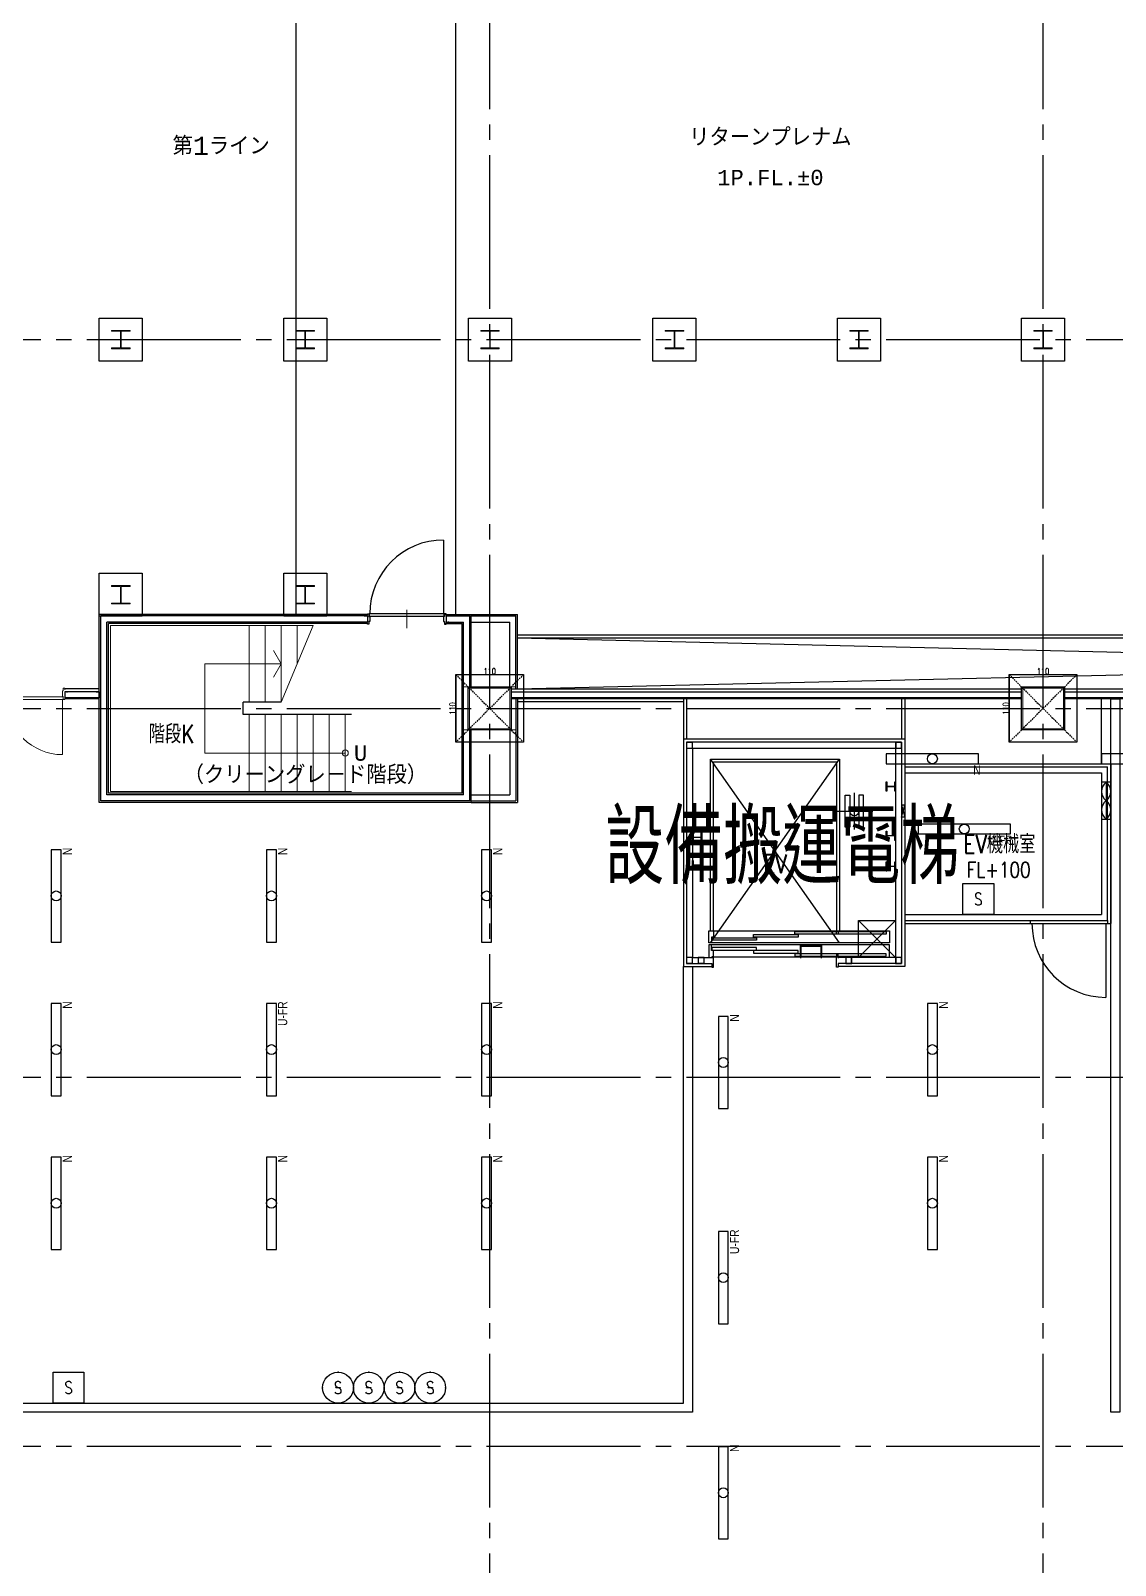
# Model space of a CAD drawing. Header units: millimetres. Extents: x -25195 to 195597, y 6477 to 112111.
# Drawn here: x 16413 to 18177, y 13756 to 16253 of the extents above; entities that cross this region are included whole.
import ezdxf
from ezdxf.enums import TextEntityAlignment as Align

# ---------------------------------------------------------------- set-up
doc = ezdxf.new("R2010")
doc.units = ezdxf.units.MM
doc.header["$LTSCALE"] = 100
doc.linetypes.add('X-N-FAB-L10$0$COL-CEN-LIN', pattern=[3.25, 2.5, -0.25, 0.25, -0.25])
doc.linetypes.add('X-N-FAB-L10$0$HIDDEN', pattern=[0.375, 0.25, -0.125])
for name, color, linetype in [('0-XREF', 7, 'Continuous'), ('188K-SM-06-F1-L10-ELEC-LIGHT-Y2257103$0$E-LIGHT(W)-N', 8, 'Continuous'), ('188K-SM-06-F1-L10-ELEC-LIGHT-Y2257103$0$E-LIGHT(W)-U FR', 8, 'Continuous'), ('188K-SM-06-F1-L10-ELEC-LIGHT-Y2257103$0$E-LIGHT-SW', 8, 'Continuous'), ('X-N-FAB-L10$0$08', 8, 'Continuous'), ('X-N-FAB-L10$0$200K新增範圍', 8, 'Continuous'), ('X-N-FAB-L10$0$A-WALL-IN', 8, 'Continuous'), ('X-N-FAB-L10$0$BEAM', 8, 'Continuous'), ('X-N-FAB-L10$0$BLOCK', 8, 'Continuous'), ('X-N-FAB-L10$0$CCL', 8, 'X-N-FAB-L10$0$COL-CEN-LIN'), ('X-N-FAB-L10$0$COL', 8, 'Continuous'), ('X-N-FAB-L10$0$COL-S', 8, 'Continuous'), ('X-N-FAB-L10$0$DOOR', 8, 'Continuous'), ('X-N-FAB-L10$0$EL-1', 8, 'Continuous'), ('X-N-FAB-L10$0$HR', 8, 'Continuous'), ('X-N-FAB-L10$0$TXT-CODE', 8, 'Continuous'), ('X-N-FAB-L10$0$WALL-P', 8, 'Continuous')]:
    doc.layers.add(name, color=color, linetype=linetype)
doc.layers.add('188K-SM-06-F1-L10-ELEC-LIGHT-Y2257103$0$Defpoints-CAS', color=8, linetype='Continuous', plot=False)
doc.layers.add('X-N-FAB-L10$0$ARC', color=8, linetype='Continuous', lineweight=0)
doc.layers.add('X-N-FAB-L10$0$STEEL1', color=8, linetype='Continuous', lineweight=0)
doc.styles.add('188K-SM-06-F1-L10-ELEC-LIGHT-Y2257103$0$F12P8-SM-03-C40-ELEC-LIGHT-L209207$0$Standard', font='txt.shx', dxfattribs={"bigfont": 'chineset.shx'})
doc.styles.add('188K-SM-06-F1-L10-ELEC-LIGHT-Y2257103$0$Standard', font='arial.ttf')
doc.styles.add('X-N-FAB-L10$0$ATS', font='monotxt.shx', dxfattribs={"bigfont": 'BIGFONT.shx'})
doc.styles.add('X-N-FAB-L10$0$CHINA', font='simplex.shx', dxfattribs={"width": 0.75, "bigfont": 'chineset.shx'})
doc.styles.add('X-N-FAB-L10$0$DIM', font='simplex.shx', dxfattribs={"width": 0.67, "bigfont": 'chineset.shx'})
doc.styles.add('X-N-FAB-L10$0$ROMS', font='ROMANS', dxfattribs={"bigfont": 'EXTFONT'})
doc.dimstyles.new('X-N-FAB-L10$0$JJP_005_defpoint', dxfattribs={"dimtxt": 20, "dimasz": 0.5, "dimexe": 0.5, "dimexo": 0.5, "dimgap": 0.5, "dimtad": 1, "dimdsep": 46, "dimtxsty": 'X-N-FAB-L10$0$DIM', "dimblk": 'X-N-FAB-L10$0$_None', "dimcen": 10, "dimclrd": 256, "dimclre": 256, "dimclrt": 256, "dimadec": 0, "dimazin": 0, "dimtfac": 1, "dimtix": 1, "dimtmove": 2, "dimatfit": 3, "dimldrblk": 'X-N-FAB-L10$0$_None', "dimfxl": 0.5, "dimtolj": 1, "dimtzin": 0, "dimarcsym": 0})

# ---------------------------------------------------------------- blocks, each defined once
blk = doc.blocks.new('*U80')
at = {"ltscale": 600}
blk.add_lwpolyline([(75, 8.1), (-75, 8.1), (-75, -8.1), (75, -8.1)], close=True, dxfattribs=at)
blk.add_circle((0, 0), 8.1, dxfattribs=at)
at = {"style": '188K-SM-06-F1-L10-ELEC-LIGHT-Y2257103$0$Standard', "width": 0.8}
blk.add_text('N', height=15, rotation=360, dxfattribs=at).set_placement((78.5, -18.1), align=Align.MIDDLE_RIGHT)
blk = doc.blocks.new('188K-SM-06-F1-L10-ELEC-LIGHT-Y2257103$0$E-LIGHT-多工開關-TOP-REV0')
blk.add_lwpolyline([(-25, 25), (25, 25), (25, -25), (-25, -25)], close=True)
at = {"style": '188K-SM-06-F1-L10-ELEC-LIGHT-Y2257103$0$F12P8-SM-03-C40-ELEC-LIGHT-L209207$0$Standard', "width": 0.8}
blk.add_text('S', height=20, dxfattribs=at).set_placement((0, 0), align=Align.MIDDLE_CENTER)
blk = doc.blocks.new('*U82')
at = {"ltscale": 600}
blk.add_lwpolyline([(-75, -8.1), (75, -8.1), (75, 8.1), (-75, 8.1)], close=True, dxfattribs=at)
blk.add_circle((0, 0), 8.1, dxfattribs=at)
at = {"style": '188K-SM-06-F1-L10-ELEC-LIGHT-Y2257103$0$Standard', "width": 0.8}
blk.add_text('U-FR', height=15, rotation=360, dxfattribs=at).set_placement((78.5, -18.1), align=Align.MIDDLE_RIGHT)
blk = doc.blocks.new('*U74')
blk.add_circle((0, 0), 25)
at = {"layer": '188K-SM-06-F1-L10-ELEC-LIGHT-Y2257103$0$Defpoints-CAS'}
blk.add_lwpolyline([(-3.5, 0.46), (3.5, 0.46), (3.5, -0.46), (-3.5, -0.46)], close=True, dxfattribs=at)
for p in [(0, 25), (-25, 0), (25, 0), (0, -25)]:
    blk.add_point(p, dxfattribs=at)
at = {"style": '188K-SM-06-F1-L10-ELEC-LIGHT-Y2257103$0$F12P8-SM-03-C40-ELEC-LIGHT-L209207$0$Standard', "width": 0.8}
blk.add_text('S', height=20, dxfattribs=at).set_placement((0, 0), align=Align.MIDDLE_CENTER)
blk = doc.blocks.new('188K-SM-06-F1-L10-ELEC-LIGHT-Y2257103')
at = {"layer": '188K-SM-06-F1-L10-ELEC-LIGHT-Y2257103$0$E-LIGHT(W)-N'}
for p in [(17880, 15068.1), (18230, 15068.1)]:
    blk.add_blockref('*U80', p, dxfattribs=at)
at = {"layer": '188K-SM-06-F1-L10-ELEC-LIGHT-Y2257103$0$E-LIGHT(W)-N', "rotation": 90}
for p in [(16455, 14845), (16805, 14845), (17155, 14845), (16455, 14595), (17155, 14595), (17880, 14595), (17540, 14574), (16455, 14345), (16805, 14345), (17155, 14345), (17880, 14345), (17540, 13874)]:
    blk.add_blockref('*U80', p, dxfattribs=at)
at = {"layer": '188K-SM-06-F1-L10-ELEC-LIGHT-Y2257103$0$E-LIGHT(W)-U FR'}
blk.add_blockref('*U82', (17931.9, 14953.9), dxfattribs=at)
at = {"layer": '188K-SM-06-F1-L10-ELEC-LIGHT-Y2257103$0$E-LIGHT(W)-U FR', "rotation": 90}
for p in [(16805, 14595), (17540, 14224)]:
    blk.add_blockref('*U82', p, dxfattribs=at)
at = {"layer": '188K-SM-06-F1-L10-ELEC-LIGHT-Y2257103$0$E-LIGHT-SW'}
for name, p in [('188K-SM-06-F1-L10-ELEC-LIGHT-Y2257103$0$E-LIGHT-多工開關-TOP-REV0', (17954.7, 14840)), ('188K-SM-06-F1-L10-ELEC-LIGHT-Y2257103$0$E-LIGHT-多工開關-TOP-REV0', (16475, 14045)), ('*U74', (16913.3, 14045)), ('*U74', (16963.3, 14045)), ('*U74', (17013.3, 14045)), ('*U74', (17063.3, 14045))]:
    blk.add_blockref(name, p, dxfattribs=at)
blk = doc.blocks.new('X-N-FAB-L10$0$A$C08dda4ec')
at = {"layer": 'X-N-FAB-L10$0$COL'}
blk.add_lwpolyline([(0, 70), (70, 70), (70, 0), (0, 0)], close=True, dxfattribs=at)
at = {"layer": 'X-N-FAB-L10$0$STEEL1'}
blk.add_lwpolyline([(20, 50), (50, 50), (50, 48.5), (35.5, 48.5), (35.5, 21.5), (50, 21.5), (50, 20), (20, 20), (20, 21.5), (34.5, 21.5), (34.5, 48.5), (20, 48.5)], close=True, dxfattribs=at)
blk = doc.blocks.new('*D153')
at = {"layer": 'DefPoints', "lineweight": -2, "transparency": 16777216}
blk.add_line((0, 0), (110, 0), dxfattribs=at)
at = {"layer": 'DefPoints', "color": 0, "transparency": 16777216}
for p in [(0, 0), (110, 0), (110, 0)]:
    blk.add_point(p, dxfattribs=at)
at = {"layer": 'DefPoints', "transparency": 16777216, "insert": (55, 5.5), "char_height": 10, "attachment_point": 5, "style": 'X-N-FAB-L10$0$DIM'}
blk.add_mtext('\\A1;110', dxfattribs=at)
blk = doc.blocks.new('X-N-FAB-L10$0$_None')
blk = doc.blocks.new('*D154')
at = {"layer": 'DefPoints', "lineweight": -2, "transparency": 16777216}
blk.add_line((0, 0), (0, -110), dxfattribs=at)
at = {"layer": 'DefPoints', "color": 0, "transparency": 16777216}
for p in [(0, 0), (0, -110), (0, -110)]:
    blk.add_point(p, dxfattribs=at)
at = {"layer": 'DefPoints', "transparency": 16777216, "insert": (-5.5, -55), "char_height": 10, "attachment_point": 5, "rotation": 90, "style": 'X-N-FAB-L10$0$DIM'}
blk.add_mtext('\\A1;110', dxfattribs=at)
blk = doc.blocks.new('X-N-FAB-L10$0$A$C5b9bb6f0')
at = {"layer": 'X-N-FAB-L10$0$08'}
for p, q in [((19514.1, 6467), (19514.1, 7799)), ((19774.1, 6467), (19774.1, 7799)), ((19874.1, 6434), (22349.1, 6434)), ((19874.1, 6429), (23374.1, 6346)), ((19874.1, 6346), (23484.1, 6429)), ((19874.1, 6429), (22349.1, 6429))]:
    blk.add_line(p, q, dxfattribs=at)
at = {"layer": 'X-N-FAB-L10$0$ARC', "linetype": 'Continuous'}
for p, q in [((19694.1, 6474.5), (19694.1, 6444.5)), ((20834.1, 5969), (20834.1, 5969))]:
    blk.add_line(p, q, dxfattribs=at)
at = {"layer": 'X-N-FAB-L10$0$ARC'}
for p, q in [((19212.1, 6179), (19212.1, 6449)), ((19542.1, 6449), (19212.1, 6449)), ((19438.1, 6324), (19438.1, 6449)), ((19464.1, 6324), (19464.1, 6449)), ((19490.1, 6324), (19490.1, 6449)), ((19490.1, 6324), (19542.1, 6449)), ((19516.1, 6386.5), (19516.1, 6449)), ((19490.1, 6386.5), (19365.6, 6386.5)), ((19365.6, 6241.5), (19365.6, 6386.5)), ((19134.1, 6328.8), (19134.1, 6238.8)), ((19438.1, 6304), (19438.1, 6179)), ((19464.1, 6304), (19464.1, 6179)), ((19490.1, 6304), (19490.1, 6179)), ((19516.1, 6304), (19516.1, 6179)), ((19542.1, 6304), (19542.1, 6179)), ((19568.1, 6304), (19568.1, 6179)), ((19594.1, 6304), (19594.1, 6179)), ((19594.1, 6241.5), (19365.6, 6241.5)), ((19604.1, 6179), (19212.1, 6179))]:
    blk.add_line(p, q, dxfattribs=at)
for points in [[(19477.6, 6408.2), (19490.1, 6386.5), (19477.6, 6364.9)], [(19138.1, 6331.3), (19138.1, 6328.8), (19135.6, 6328.8), (19135.6, 6333.3), (19134.1, 6333.3), (19134.1, 6342.5), (19135.6, 6342.5), (19135.6, 6347), (19138.1, 6347), (19138.1, 6344.5)], [(19787.6, 6353), (19786.6, 6353), (19786.6, 6349), (19796.6, 6349), (19796.6, 6353), (19795.6, 6353)], [(19862.6, 6353), (19861.6, 6353), (19861.6, 6349), (19871.6, 6349), (19871.6, 6353), (19870.6, 6353)], [(19868.1, 6340), (19868.1, 6341), (19864.1, 6341), (19864.1, 6331), (19868.1, 6331), (19868.1, 6332)], [(20690.1, 6340), (20690.1, 6341), (20694.1, 6341), (20694.1, 6331), (20690.1, 6331), (20690.1, 6332)], [(20768.1, 6340), (20768.1, 6341), (20764.1, 6341), (20764.1, 6331), (20768.1, 6331), (20768.1, 6332)], [(19787.6, 6275), (19786.6, 6275), (19786.6, 6279), (19796.6, 6279), (19796.6, 6275), (19795.6, 6275)], [(19862.6, 6275), (19861.6, 6275), (19861.6, 6279), (19871.6, 6279), (19871.6, 6275), (19870.6, 6275)]]:
    blk.add_lwpolyline(points, dxfattribs=at)
for points in [[(19774.1, 6259), (19884.1, 6259), (19884.1, 6369), (19774.1, 6369)], [(20674.1, 6259), (20784.1, 6259), (20784.1, 6369), (20674.1, 6369)], [(19794.1, 6279), (19794.1, 6349), (19864.1, 6349), (19864.1, 6279)], [(19796.1, 6281), (19796.1, 6347), (19862.1, 6347), (19862.1, 6281)], [(20694.1, 6279), (20694.1, 6349), (20764.1, 6349), (20764.1, 6279)], [(20696.1, 6281), (20696.1, 6347), (20762.1, 6347), (20762.1, 6281)], [(19043.1, 6328.8), (19135.1, 6328.8), (19135.1, 6332.8), (19043.1, 6332.8)], [(20149.1, 6259), (20149.1, 6249), (20159.1, 6249), (20159.1, 6259)], [(20489.1, 6259), (20489.1, 6249), (20499.1, 6249), (20499.1, 6259)]]:
    blk.add_lwpolyline(points, close=True, dxfattribs=at)
blk.add_circle((19594.1, 6241.5), 5, dxfattribs=at)
blk.add_arc((19134.1, 6328.8), 90, 180, 270, dxfattribs=at)
at = {"layer": 'X-N-FAB-L10$0$DOOR'}
for p, q in [((19754.1, 6588), (19754.1, 6468)), ((20708.1, 5969), (20708.1, 5964)), ((20708.1, 5969), (20834.1, 5969)), ((20834.1, 5969), (20834.1, 5964)), ((20708.1, 5964), (20834.1, 5964)), ((20831.1, 5964), (20831.1, 5844))]:
    blk.add_line(p, q, dxfattribs=at)
for points in [[(19630.1, 6465.5), (19630.1, 6468), (19632.6, 6468), (19632.6, 6463.5), (19634.1, 6463.5), (19634.1, 6455.5), (19632.6, 6455.5), (19632.6, 6451), (19630.1, 6451), (19630.1, 6453.5)], [(19758.1, 6465.5), (19758.1, 6468), (19755.6, 6468), (19755.6, 6463.5), (19754.1, 6463.5), (19754.1, 6455.5), (19755.6, 6455.5), (19755.6, 6451), (19758.1, 6451), (19758.1, 6453.5)]]:
    blk.add_lwpolyline(points, dxfattribs=at)
blk.add_lwpolyline([(19755.1, 6468), (19633.1, 6468), (19633.1, 6464), (19755.1, 6464)], close=True, dxfattribs=at)
for centre, start, end in [((19754.1, 6468), 90, 180), ((20831.1, 5964), 180, 270)]:
    blk.add_arc(centre, 120, start, end, dxfattribs=at)
at = {"layer": 'X-N-FAB-L10$0$EL-1'}
for p, q in [((20489.1, 6249), (20489.1, 5909)), ((20188.1, 5932.5), (20398.1, 6231.3)), ((20398.1, 5932.5), (20188.1, 6231.3)), ((20422.1, 6176.9), (20422.1, 6116.9)), ((20392.1, 6146.9), (20452.1, 6146.9)), ((20429.1, 5969), (20489.1, 5909)), ((20429.1, 5909), (20489.1, 5969))]:
    blk.add_line(p, q, dxfattribs=at)
for points in [[(20188.1, 5952), (20188.1, 6231.3), (20398.1, 6231.3), (20398.1, 5952)], [(20193.1, 5952), (20193.1, 6227.1), (20393.1, 6227.1), (20393.1, 5952)]]:
    blk.add_lwpolyline(points, dxfattribs=at)
for points in [[(20414.6, 6120.9), (20407.1, 6120.9), (20407.1, 6172.9), (20414.6, 6172.9)], [(20429.6, 6120.9), (20437.1, 6120.9), (20437.1, 6172.9), (20429.6, 6172.9)], [(20489.1, 5909), (20429.1, 5909), (20429.1, 5969), (20489.1, 5969)]]:
    blk.add_lwpolyline(points, close=True, dxfattribs=at)
blk.add_circle((20422.1, 6146.9), 7.5, dxfattribs=at)
at = {"layer": 'X-N-FAB-L10$0$HR'}
for p, q in [((19428.1, 6304), (19428.1, 6324)), ((19490.1, 6324), (19428.1, 6324)), ((19604.1, 6304), (19428.1, 6304))]:
    blk.add_line(p, q, dxfattribs=at)
at = {"layer": 'X-N-FAB-L10$0$WALL-P'}
for p, q in [((19194.1, 6161), (19194.1, 6467)), ((19630.1, 6467), (19194.1, 6467)), ((19758.1, 6467), (19799.1, 6467)), ((19799.1, 6349), (19799.1, 6467)), ((19799.1, 6467), (19874.1, 6467)), ((19874.1, 6346), (19874.1, 6467)), ((19196.6, 6163.5), (19196.6, 6464.5)), ((19630.1, 6464.5), (19196.6, 6464.5)), ((19206.6, 6173.5), (19206.6, 6454.5)), ((19630.1, 6454.5), (19206.6, 6454.5)), ((19209.1, 6176), (19209.1, 6452)), ((19630.1, 6452), (19209.1, 6452)), ((19758.1, 6464.5), (19796.6, 6464.5)), ((19758.1, 6454.5), (19786.6, 6454.5)), ((19758.1, 6452), (19784.1, 6452)), ((19784.1, 6176), (19784.1, 6452)), ((19786.6, 6314), (19786.6, 6454.5)), ((19796.6, 6349), (19796.6, 6464.5)), ((19799.1, 6464.5), (19871.6, 6464.5)), ((19799.1, 6454.5), (19861.6, 6454.5)), ((19861.6, 6349), (19861.6, 6454.5)), ((19871.6, 6346), (19871.6, 6464.5)), ((19194.1, 6346), (19138.1, 6346)), ((19864.1, 6346), (20694.1, 6346)), ((20764.1, 6346), (21594.1, 6346)), ((19194.1, 6341), (19138.1, 6341)), ((19194.1, 6331), (19138.1, 6331)), ((19194.1, 6329.8), (19138.1, 6329.8)), ((19864.1, 6341), (20694.1, 6341)), ((20694.1, 6331), (19864.1, 6331)), ((20694.1, 6329.8), (19864.1, 6329.8)), ((19871.6, 6329.8), (19871.6, 6163.5)), ((19874.1, 6329.8), (19874.1, 6161)), ((20144.1, 6324.8), (19874.1, 6324.8)), ((20144.1, 6329.8), (20144.1, 6264)), ((20149.1, 6329.8), (20149.1, 6264)), ((20499.1, 6329.8), (20499.1, 6264)), ((20504.1, 6329.8), (20504.1, 6264)), ((20764.1, 6341), (21594.1, 6341)), ((21594.1, 6331), (20764.1, 6331)), ((21594.1, 6329.8), (20764.1, 6329.8)), ((19786.6, 6173.5), (19786.6, 6314)), ((19796.6, 6163.5), (19796.6, 6279)), ((19799.1, 6161), (19799.1, 6279)), ((19861.6, 6279), (19861.6, 6173.5)), ((20504.1, 6264), (20144.1, 6264)), ((20144.1, 6264), (20144.1, 5894)), ((20499.1, 6259), (20149.1, 6259)), ((20149.1, 6259), (20149.1, 5899)), ((20489.1, 6249), (20159.1, 6249)), ((20159.1, 6249), (20159.1, 5909)), ((20499.1, 6259), (20499.1, 5899)), ((20504.1, 6264), (20504.1, 5894)), ((20504.1, 6224), (20839.1, 6224)), ((20504.1, 6219), (20834.1, 6219)), ((20834.1, 5969), (20834.1, 6219)), ((20839.1, 6224), (20839.1, 5964)), ((20504.1, 6209), (20824.1, 6209)), ((20824.1, 6209), (20824.1, 5979)), ((20831.6, 6194), (20831.6, 6134)), ((19786.6, 6173.5), (19206.6, 6173.5)), ((19784.1, 6176), (19209.1, 6176)), ((19799.1, 6173.5), (19861.6, 6173.5)), ((19799.1, 6161), (19194.1, 6161)), ((19796.6, 6163.5), (19196.6, 6163.5)), ((19799.1, 6163.5), (19871.6, 6163.5)), ((19799.1, 6161), (19874.1, 6161)), ((20504.1, 5979), (20824.1, 5979)), ((20504.1, 5969), (20708.1, 5969)), ((20504.1, 5964), (20708.1, 5964)), ((20834.1, 5964), (20839.1, 5964)), ((20144.1, 5894), (20190.6, 5894)), ((20149.1, 5899), (20190.6, 5899)), ((20159.1, 5909), (20190.6, 5909)), ((20193.1, 5910), (20190.6, 5910)), ((20190.6, 5910), (20190.6, 5907.5)), ((20190.6, 5899), (20190.6, 5894)), ((20190.6, 5895.5), (20190.6, 5893)), ((20190.6, 5893), (20193.1, 5893)), ((20193.1, 5910), (20393.1, 5910)), ((20193.1, 5893), (20193.1, 5910)), ((20393.1, 5893), (20393.1, 5910)), ((20393.1, 5910), (20395.6, 5910)), ((20395.6, 5893), (20393.1, 5893)), ((20395.6, 5910), (20395.6, 5907.5)), ((20489.1, 5909), (20395.6, 5909)), ((20395.6, 5899), (20395.6, 5894)), ((20499.1, 5899), (20395.6, 5899)), ((20395.6, 5895.5), (20395.6, 5893)), ((20504.1, 5894), (20395.6, 5894))]:
    blk.add_line(p, q, dxfattribs=at)
for points in [[(19626.1, 6463.5), (19626.1, 6464.5), (19630.1, 6464.5), (19630.1, 6454.5), (19626.1, 6454.5), (19626.1, 6455.5)], [(19762.1, 6463.5), (19762.1, 6464.5), (19758.1, 6464.5), (19758.1, 6454.5), (19762.1, 6454.5), (19762.1, 6455.5)], [(19142.1, 6340), (19142.1, 6341), (19138.1, 6341), (19138.1, 6331), (19142.1, 6331), (19142.1, 6332)], [(19190.1, 6340), (19190.1, 6341), (19194.1, 6341), (19194.1, 6331), (19190.1, 6331), (19190.1, 6332)], [(20824.1, 6224), (20824.1, 6329.8)], [(20839.1, 6224), (20839.1, 6329.8)], [(20499.1, 6136.9), (20504.1, 6156.9), (20499.1, 6156.9), (20504.1, 6136.9), (20499.1, 6136.9)], [(20193.1, 5952), (20193.1, 5942), (20189.6, 5942), (20189.6, 5932.5)], [(20479.1, 5909), (20479.1, 5929.5), (20185.6, 5929.5), (20185.6, 5909)], [(20193.1, 5910), (20193.1, 5920), (20189.6, 5920), (20189.6, 5929.5)]]:
    blk.add_lwpolyline(points, dxfattribs=at)
for points in [[(20149.4, 6258.7), (20149.4, 6249.4), (20158.8, 6249.4), (20158.8, 6258.7)], [(20489.4, 6258.7), (20489.4, 6249.4), (20498.8, 6249.4), (20498.8, 6258.7)], [(20474.1, 6179.4), (20474.1, 6194.4), (20475.1, 6194.4), (20475.1, 6187.3), (20488.1, 6187.3), (20488.1, 6194.4), (20489.1, 6194.4), (20489.1, 6179.4), (20488.1, 6179.4), (20488.1, 6186.6), (20475.1, 6186.6), (20475.1, 6179.4)], [(20839.1, 6194), (20824.1, 6194), (20824.1, 6134), (20839.1, 6134)], [(20159.1, 6096.9), (20159.1, 6111.9), (20160.1, 6111.9), (20160.1, 6104.8), (20173.1, 6104.8), (20173.1, 6111.9), (20174.1, 6111.9), (20174.1, 6096.9), (20173.1, 6096.9), (20173.1, 6104.1), (20160.1, 6104.1), (20160.1, 6096.9)], [(20474.1, 6099.4), (20474.1, 6114.4), (20475.1, 6114.4), (20475.1, 6107.3), (20488.1, 6107.3), (20488.1, 6114.4), (20489.1, 6114.4), (20489.1, 6099.4), (20488.1, 6099.4), (20488.1, 6106.6), (20475.1, 6106.6), (20475.1, 6099.4)], [(20159.1, 6051.9), (20159.1, 6066.9), (20160.1, 6066.9), (20160.1, 6059.8), (20173.1, 6059.8), (20173.1, 6066.9), (20174.1, 6066.9), (20174.1, 6051.9), (20173.1, 6051.9), (20173.1, 6059.1), (20160.1, 6059.1), (20160.1, 6051.9)], [(20474.1, 6049.4), (20474.1, 6064.4), (20475.1, 6064.4), (20475.1, 6057.3), (20488.1, 6057.3), (20488.1, 6064.4), (20489.1, 6064.4), (20489.1, 6049.4), (20488.1, 6049.4), (20488.1, 6056.6), (20475.1, 6056.6), (20475.1, 6049.4)], [(20185.6, 5952), (20479.1, 5952), (20479.1, 5932.5), (20185.6, 5932.5)], [(20330.6, 5942), (20258.1, 5942), (20258.1, 5946), (20330.6, 5946)], [(20395.6, 5947), (20325.6, 5947), (20325.6, 5951), (20395.6, 5951)], [(20393.1, 5951), (20474.1, 5951), (20474.1, 5947), (20393.1, 5947)], [(20263.1, 5937), (20190.6, 5937), (20190.6, 5941), (20263.1, 5941)], [(20263.1, 5925), (20190.6, 5925), (20190.6, 5921), (20263.1, 5921)], [(20330.6, 5920), (20258.1, 5920), (20258.1, 5916), (20330.6, 5916)], [(20369.1, 5909), (20369.1, 5929), (20334.1, 5929), (20334.1, 5909), (20335.7, 5909), (20335.7, 5927.4), (20367.5, 5927.4), (20367.5, 5909)], [(20149.1, 5909), (20149.1, 5899), (20159.1, 5899), (20159.1, 5909)], [(20149.4, 5908.7), (20149.4, 5899.4), (20158.8, 5899.4), (20158.8, 5908.7)], [(20168.1, 5909), (20168.1, 5899), (20178.1, 5899), (20178.1, 5909)], [(20168.4, 5908.7), (20168.4, 5899.4), (20177.8, 5899.4), (20177.8, 5908.7)], [(20395.6, 5915), (20325.6, 5915), (20325.6, 5911), (20395.6, 5911)], [(20393.1, 5911), (20474.1, 5911), (20474.1, 5915), (20393.1, 5915)], [(20408.1, 5909), (20408.1, 5899), (20418.1, 5899), (20418.1, 5909)], [(20408.4, 5908.7), (20408.4, 5899.4), (20417.8, 5899.4), (20417.8, 5908.7)], [(20489.1, 5909), (20489.1, 5899), (20499.1, 5899), (20499.1, 5909)], [(20489.4, 5908.7), (20489.4, 5899.4), (20498.8, 5899.4), (20498.8, 5908.7)]]:
    blk.add_lwpolyline(points, close=True, dxfattribs=at)
for centre, start, end in [((20842.9, 6179), 126.8699, 233.1301), ((20820.4, 6179), 306.8699, 53.1301), ((20842.9, 6149), 126.8699, 233.1301), ((20820.4, 6149), 306.8699, 53.1301)]:
    blk.add_arc(centre, 18.8, start, end, dxfattribs=at)
at = {"layer": 'X-N-FAB-L10$0$08', "style": 'X-N-FAB-L10$0$ATS'}
blk.add_text('リターンプレナム', height=30, dxfattribs=at).set_placement((20285.6, 7243.5), align=Align.MIDDLE_CENTER)
at = {"layer": 'X-N-FAB-L10$0$ARC', "style": 'X-N-FAB-L10$0$ATS'}
for s, height, p in [('第1ライン', 30, (19392.3, 7229.2)), ('1P.FL.±0', 25, (20285.6, 7177.7)), ('U', 25, (19619.1, 6241.5)), ('（クリーングレ－ド階段）', 30, (19529.4, 6206.3))]:
    blk.add_text(s, height=height, dxfattribs=at).set_placement(p, align=Align.MIDDLE_CENTER)
at = {"layer": 'X-N-FAB-L10$0$ARC', "style": 'X-N-FAB-L10$0$ROMS', "width": 0.8}
for s, height, p in [('階段K', 30, (19311.7, 6272.4)), ('EV機械室', 30, (20658.1, 6093.3)), ('FL+100', 25, (20657, 6051.5))]:
    blk.add_text(s, height=height, dxfattribs=at).set_placement(p, align=Align.MIDDLE_CENTER)
at = {"layer": 'X-N-FAB-L10$0$EL-1', "style": 'X-N-FAB-L10$0$ROMS', "width": 0.8}
blk.add_text('EV', height=30, dxfattribs=at).set_placement((20293.1, 6061.2), align=Align.MIDDLE_CENTER)
blk = doc.blocks.new('X-N-FAB-L10$0$A$C1988aaf9')
at = {"layer": 'X-N-FAB-L10$0$A-WALL-IN'}
blk.add_lwpolyline([(14510, 3615.7), (14525, 3615.7), (14525, 2455), (14510, 2455)], close=True, dxfattribs=at)
blk = doc.blocks.new('X-N-FAB-L10$0$A$C969652c4')
at = {"layer": 'X-N-FAB-L10$0$A-WALL-IN'}
for points in [[(15585, 3355), (15585, 2630), (7155, 2630)], [(7155, 2645), (15570, 2645), (15570, 3355)]]:
    blk.add_lwpolyline(points, dxfattribs=at)
blk.add_lwpolyline([(15585, 3195), (15585, 3195)], close=True, dxfattribs=at)
at = {"layer": 'X-N-FAB-L10$0$200K新增範圍'}
blk.add_blockref('X-N-FAB-L10$0$A$C1988aaf9', (1755, 175), dxfattribs=at)
blk = doc.blocks.new('*U152')
at = {"layer": 'DefPoints', "linetype": 'X-N-FAB-L10$0$HIDDEN', "ltscale": 0.1}
for p, q in [((110, 0), (0, -110)), ((0, 0), (110, -110))]:
    blk.add_line(p, q, dxfattribs=at)
at = {"layer": 'X-N-FAB-L10$0$COL', "ltscale": 0.1}
blk.add_lwpolyline([(0, 0), (110, 0), (110, -110), (0, -110)], close=True, dxfattribs=at)
at = {"layer": 'DefPoints'}
dim = blk.add_linear_dim(base=(0, -110), p1=(0, 0), p2=(0, -110), angle=90, dimstyle='X-N-FAB-L10$0$JJP_005_defpoint', override={"dimtxt": 10}, dxfattribs=at)
dim.commit()
dim.dimension.update_dxf_attribs({"geometry": '*D154', "text_midpoint": (-5.5, -55)})
dim = blk.add_linear_dim(base=(110, 0), p1=(0, 0), p2=(110, 0), dimstyle='X-N-FAB-L10$0$JJP_005_defpoint', override={"dimtxt": 10}, dxfattribs=at)
dim.commit()
dim.dimension.update_dxf_attribs({"geometry": '*D153', "text_midpoint": (55, 5.5)})
blk = doc.blocks.new('X-N-FAB-L10$0$A$C467ba2ca')
at = {"layer": 'X-N-FAB-L10$0$CCL'}
for p, q in [((-9850, 0), (-9850, 9160)), ((-8950, 0), (-8950, 9160)), ((-27730, 5150), (360, 5150)), ((-27730, 4550), (360, 4550)), ((-27730, 3950), (360, 3950)), ((-27730, 3350), (360, 3350))]:
    blk.add_line(p, q, dxfattribs=at)
at = {"layer": 'X-N-FAB-L10$0$COL-S'}
for points in [[(-9885, 4585), (-9815, 4585), (-9815, 4515), (-9885, 4515)], [(-8985, 4585), (-8915, 4585), (-8915, 4515), (-8985, 4515)]]:
    blk.add_lwpolyline(points, close=True, dxfattribs=at)
at = {"layer": 'X-N-FAB-L10$0$BEAM'}
for p in [(-9905, 4605), (-9005, 4605)]:
    blk.add_blockref('*U152', p, dxfattribs=at)
at = {"layer": 'X-N-FAB-L10$0$COL'}
for p in [(-10485, 5115), (-10185, 5115), (-9884.5, 5115), (-9584.5, 5115), (-9284.5, 5115), (-8985, 5115), (-10485, 4700), (-10185, 4700)]:
    blk.add_blockref('X-N-FAB-L10$0$A$C08dda4ec', p, dxfattribs=at)
blk = doc.blocks.new('X-N-FAB-L10')
at = {"layer": 'X-N-FAB-L10$0$COL-S'}
for points in [[(17125, 15185), (17195, 15185), (17195, 15115), (17125, 15115)], [(18025, 15185), (18095, 15185), (18095, 15115), (18025, 15115)]]:
    blk.add_lwpolyline(points, close=True, dxfattribs=at)
for name, p in [('X-N-FAB-L10$0$A$C5b9bb6f0', (-2669.1, 8836)), ('X-N-FAB-L10$0$A$C969652c4', (1905, 11375))]:
    blk.add_blockref(name, p)
at = {"layer": 'X-N-FAB-L10$0$BEAM'}
for p in [(17105, 15205), (18005, 15205)]:
    blk.add_blockref('*U152', p, dxfattribs=at)
at = {"layer": 'X-N-FAB-L10$0$BLOCK'}
blk.add_blockref('X-N-FAB-L10$0$A$C467ba2ca', (27010, 10600), dxfattribs=at)
at = {"layer": 'X-N-FAB-L10$0$COL'}
for p in [(16525, 15715), (16825, 15715), (17125.5, 15715), (17425.5, 15715), (17725.5, 15715), (18025, 15715), (16525, 15300), (16825, 15300)]:
    blk.add_blockref('X-N-FAB-L10$0$A$C08dda4ec', p, dxfattribs=at)
at = {"layer": 'X-N-FAB-L10$0$TXT-CODE', "style": 'X-N-FAB-L10$0$CHINA', "width": 0.8}
blk.add_text('設備搬運電梯', height=120, dxfattribs=at).set_placement((17635.9, 14924.2), align=Align.MIDDLE_CENTER)

msp = doc.modelspace()

# ---------------------------------------------------------------- block references
at = {"layer": '0-XREF'}
for name in ['X-N-FAB-L10', '188K-SM-06-F1-L10-ELEC-LIGHT-Y2257103']:
    msp.add_blockref(name, (0, 0), dxfattribs=at)

doc.saveas('drawing.dxf')
